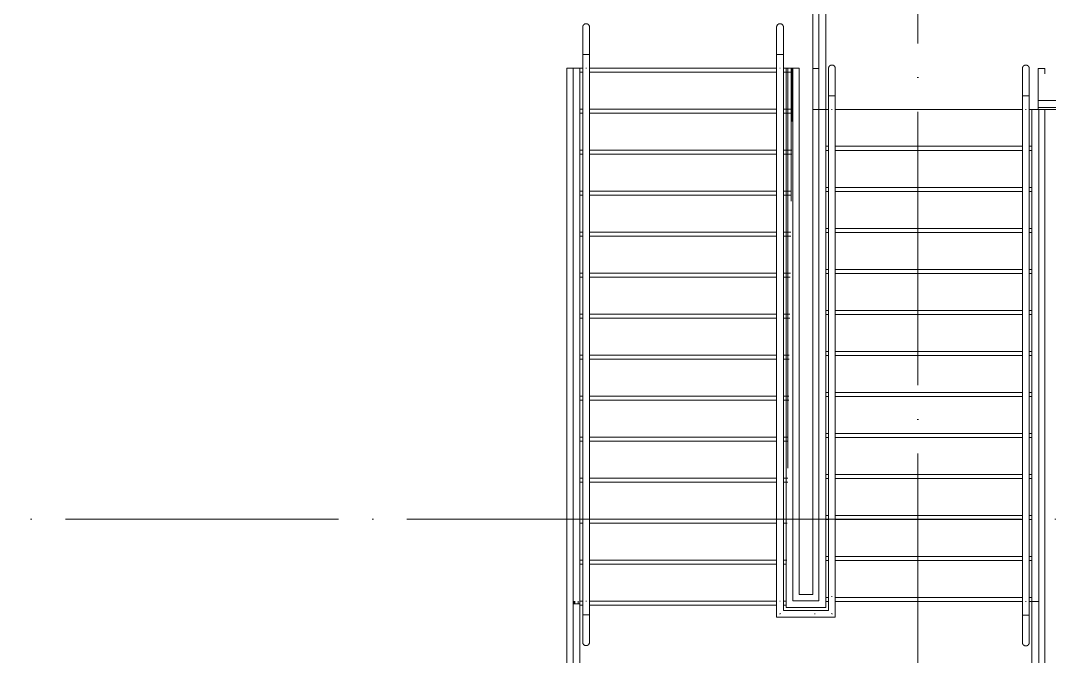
# Model space of a CAD drawing. Header units: millimetres. Extents: x -695119 to 412940, y -249585 to 622758.
# Drawn here: x 286370 to 293903, y 78677 to 83329 of the extents above; entities that cross this region are included whole.
import ezdxf

# ---------------------------------------------------------------- set-up
doc = ezdxf.new("R2010")
doc.units = ezdxf.units.MM
doc.linetypes.add('ADSK_Линия сетки', pattern=[25, 20, -2.5, 0, -2.5])
for name, color, linetype, lineweight in [('Лестницы', 8, 'Continuous', 9), ('Ограждение', 8, 'Continuous', 9), ('Оси', 252, 'Continuous', 9), ('Перекрытие', 252, 'Continuous', 18)]:
    doc.layers.add(name, color=color, linetype=linetype, lineweight=lineweight)

# ---------------------------------------------------------------- blocks, each defined once
blk = doc.blocks.new('план 2 этажа')
at = {"layer": 'Лестницы', "color": 251, "true_color": 0x636466}
for p, q in [((290415.6, 82980.6), (290370.6, 82980.6)), ((290370.6, 82980.6), (290370.6, 78763.3)), ((290485.6, 82980.6), (290465.6, 82980.6)), ((290485.6, 82950.6), (290465.6, 82950.6)), ((291905.6, 82980.6), (290535.6, 82980.6)), ((291905.6, 82950.6), (290535.6, 82950.6)), ((292020.6, 82980.6), (291955.6, 82980.6)), ((292020.6, 82950.6), (291955.6, 82950.6)), ((292070.6, 82980.6), (292020.6, 82980.6)), ((292020.6, 82980.6), (292020.6, 82680.6)), ((292070.6, 82980.6), (292070.6, 79128.6)), ((292215.8, 82978.6), (292170.6, 82978.6)), ((292170.6, 82938.7), (292170.6, 82978.6)), ((293870.6, 82978.6), (293820.6, 82978.6)), ((293820.6, 82742.8), (293820.6, 82978.6)), ((293870.6, 82938.7), (293870.6, 82978.6)), ((290485.6, 82680.6), (290465.6, 82680.6)), ((290485.6, 82650.6), (290465.6, 82650.6)), ((291905.6, 82680.6), (290535.6, 82680.6)), ((291905.6, 82650.6), (290535.6, 82650.6)), ((292020.6, 82680.6), (291955.6, 82680.6)), ((292020.6, 82650.6), (291955.6, 82650.6)), ((292020.6, 82680.6), (292020.6, 82590.6)), ((292170.6, 79128.6), (292170.6, 82678.3)), ((293820.6, 82678.6), (293820.6, 82692.8)), ((293870.6, 79095.9), (293870.6, 82678.3)), ((290485.6, 82380.6), (290465.6, 82380.6)), ((290485.6, 82350.6), (290465.6, 82350.6)), ((291905.6, 82380.6), (290535.6, 82380.6)), ((291905.6, 82350.6), (290535.6, 82350.6)), ((292017.9, 82380.6), (291955.6, 82380.6)), ((292017.6, 82350.6), (291955.6, 82350.6)), ((292265.6, 82408.6), (292285.6, 82408.6)), ((292265.6, 82378.6), (292285.6, 82378.6)), ((292335.6, 82408.6), (293705.6, 82408.6)), ((292335.6, 82378.6), (293705.6, 82378.6)), ((293755.6, 82408.6), (293775.6, 82408.6)), ((293755.6, 82378.6), (293775.6, 82378.6)), ((290485.6, 82080.6), (290465.6, 82080.6)), ((290485.6, 82050.6), (290465.6, 82050.6)), ((291905.6, 82080.6), (290535.6, 82080.6)), ((291905.6, 82050.6), (290535.6, 82050.6)), ((292014.1, 82080.6), (291955.6, 82080.6)), ((292013.7, 82050.6), (291955.6, 82050.6)), ((292265.6, 82108.6), (292285.6, 82108.6)), ((292265.6, 82078.6), (292285.6, 82078.6)), ((292335.6, 82108.6), (293705.6, 82108.6)), ((292335.6, 82078.6), (293705.6, 82078.6)), ((293755.6, 82108.6), (293775.6, 82108.6)), ((293755.6, 82078.6), (293775.6, 82078.6)), ((290485.6, 81780.6), (290465.6, 81780.6)), ((290485.6, 81750.6), (290465.6, 81750.6)), ((291905.6, 81780.6), (290535.6, 81780.6)), ((291905.6, 81750.6), (290535.6, 81750.6)), ((292010.2, 81780.6), (291955.6, 81780.6)), ((292009.9, 81750.6), (291955.6, 81750.6)), ((292265.6, 81808.6), (292285.6, 81808.6)), ((292265.6, 81778.6), (292285.6, 81778.6)), ((292335.6, 81808.6), (293705.6, 81808.6)), ((292335.6, 81778.6), (293705.6, 81778.6)), ((293755.6, 81808.6), (293775.6, 81808.6)), ((293755.6, 81778.6), (293775.6, 81778.6)), ((290485.6, 81480.6), (290465.6, 81480.6)), ((290485.6, 81450.6), (290465.6, 81450.6)), ((291905.6, 81480.6), (290535.6, 81480.6)), ((291905.6, 81450.6), (290535.6, 81450.6)), ((292006.6, 81480.6), (291955.6, 81480.6)), ((292006, 81450.6), (291955.6, 81450.6)), ((292265.6, 81508.6), (292285.6, 81508.6)), ((292265.6, 81478.6), (292285.6, 81478.6)), ((292335.6, 81508.6), (293705.6, 81508.6)), ((292335.6, 81478.6), (293705.6, 81478.6)), ((293755.6, 81508.6), (293775.6, 81508.6)), ((293755.6, 81478.6), (293775.6, 81478.6)), ((290485.6, 81180.6), (290465.6, 81180.6)), ((290485.6, 81150.6), (290465.6, 81150.6)), ((291905.6, 81180.6), (290535.6, 81180.6)), ((291905.6, 81150.6), (290535.6, 81150.6)), ((292002.6, 81180.6), (291955.6, 81180.6)), ((292002.2, 81150.6), (291955.6, 81150.6)), ((292265.6, 81208.6), (292285.6, 81208.6)), ((292265.6, 81178.6), (292285.6, 81178.6)), ((292335.6, 81208.6), (293705.6, 81208.6)), ((292335.6, 81178.6), (293705.6, 81178.6)), ((293755.6, 81208.6), (293775.6, 81208.6)), ((293755.6, 81178.6), (293775.6, 81178.6)), ((290485.6, 80880.6), (290465.6, 80880.6)), ((290485.6, 80850.6), (290465.6, 80850.6)), ((291905.6, 80880.6), (290535.6, 80880.6)), ((291905.6, 80850.6), (290535.6, 80850.6)), ((291998.7, 80880.6), (291955.6, 80880.6)), ((291998.3, 80850.6), (291955.6, 80850.6)), ((292265.6, 80908.6), (292285.6, 80908.6)), ((292265.6, 80878.6), (292285.6, 80878.6)), ((292335.6, 80908.6), (293705.6, 80908.6)), ((292335.6, 80878.6), (293705.6, 80878.6)), ((293755.6, 80908.6), (293775.6, 80908.6)), ((293755.6, 80878.6), (293775.6, 80878.6)), ((290485.6, 80580.6), (290465.6, 80580.6)), ((290485.6, 80550.6), (290465.6, 80550.6)), ((291905.6, 80580.6), (290535.6, 80580.6)), ((291905.6, 80550.6), (290535.6, 80550.6)), ((291994.9, 80580.6), (291955.6, 80580.6)), ((291994.5, 80550.6), (291955.6, 80550.6)), ((292265.6, 80608.6), (292285.6, 80608.6)), ((292265.6, 80578.6), (292285.6, 80578.6)), ((292335.6, 80608.6), (293705.6, 80608.6)), ((292335.6, 80578.6), (293705.6, 80578.6)), ((293755.6, 80608.6), (293775.6, 80608.6)), ((293755.6, 80578.6), (293775.6, 80578.6)), ((290485.6, 80280.6), (290465.6, 80280.6)), ((290485.6, 80250.6), (290465.6, 80250.6)), ((291905.6, 80280.6), (290535.6, 80280.6)), ((291905.6, 80250.6), (290535.6, 80250.6)), ((291991.3, 80280.6), (291955.6, 80280.6)), ((291990.7, 80250.6), (291955.6, 80250.6)), ((292265.6, 80308.6), (292285.6, 80308.6)), ((292265.6, 80278.6), (292285.6, 80278.6)), ((292335.6, 80308.6), (293705.6, 80308.6)), ((292335.6, 80278.6), (293705.6, 80278.6)), ((293755.6, 80308.6), (293775.6, 80308.6)), ((293755.6, 80278.6), (293775.6, 80278.6)), ((290485.6, 79980.6), (290465.6, 79980.6)), ((290485.6, 79950.6), (290465.6, 79950.6)), ((291905.6, 79980.6), (290535.6, 79980.6)), ((291905.6, 79950.6), (290535.6, 79950.6)), ((291987.3, 79980.6), (291955.6, 79980.6)), ((291987, 79950.6), (291955.6, 79950.6)), ((292265.6, 80008.6), (292285.6, 80008.6)), ((292265.6, 79978.6), (292285.6, 79978.6)), ((292335.6, 80008.6), (293705.6, 80008.6)), ((292335.6, 79978.6), (293705.6, 79978.6)), ((293755.6, 80008.6), (293775.6, 80008.6)), ((293755.6, 79978.6), (293775.6, 79978.6)), ((292265.6, 79708.6), (292285.6, 79708.6)), ((292335.6, 79708.6), (293705.6, 79708.6)), ((293755.6, 79708.6), (293775.6, 79708.6)), ((290485.6, 79680.6), (290465.6, 79680.6)), ((290485.6, 79650.6), (290465.6, 79650.6)), ((291905.6, 79680.6), (290535.6, 79680.6)), ((291905.6, 79650.6), (290535.6, 79650.6)), ((291983.3, 79680.6), (291955.6, 79680.6)), ((291982.9, 79650.6), (291955.6, 79650.6)), ((292265.6, 79678.6), (292285.6, 79678.6)), ((292335.6, 79678.6), (293705.6, 79678.6)), ((293755.6, 79678.6), (293775.6, 79678.6)), ((292265.6, 79408.6), (292285.6, 79408.6)), ((292335.6, 79408.6), (293705.6, 79408.6)), ((293755.6, 79408.6), (293775.6, 79408.6)), ((290485.6, 79380.6), (290465.6, 79380.6)), ((290485.6, 79350.6), (290465.6, 79350.6)), ((291905.6, 79380.6), (290535.6, 79380.6)), ((291905.6, 79350.6), (290535.6, 79350.6)), ((291979.5, 79380.6), (291955.6, 79380.6)), ((291979.1, 79350.6), (291955.6, 79350.6)), ((292265.6, 79378.6), (292285.6, 79378.6)), ((292335.6, 79378.6), (293705.6, 79378.6)), ((293755.6, 79378.6), (293775.6, 79378.6)), ((292170.6, 79128.6), (292070.6, 79128.6)), ((292265.6, 79108.6), (292285.6, 79108.6)), ((292335.6, 79108.6), (293705.6, 79108.6)), ((293755.6, 79108.6), (293775.6, 79108.6)), ((290420.6, 79080.6), (290420.6, 79060.6)), ((290485.6, 79080.6), (290465.6, 79080.6)), ((290485.6, 79050.6), (290465.6, 79050.6)), ((291905.6, 79080.6), (290535.6, 79080.6)), ((291905.6, 79050.6), (290535.6, 79050.6)), ((291976.6, 79080.6), (291955.6, 79080.6)), ((291976.1, 79050.6), (291955.6, 79050.6)), ((292265.6, 79078.6), (292285.6, 79078.6)), ((292335.6, 79078.6), (293705.6, 79078.6)), ((293755.6, 79078.6), (293775.6, 79078.6)), ((293870.6, 77488.6), (293870.6, 79095.9)), ((290370.6, 78763.3), (290370.6, 77488.6))]:
    blk.add_line(p, q, dxfattribs=at)
at = {"layer": 'Ограждение', "color": 251, "true_color": 0x636466}
for p, q in [((292215.6, 84381.8), (292215.6, 82678.6)), ((292265.6, 82678.6), (292265.6, 84331.8)), ((290485.6, 83080.6), (290485.6, 82980.1)), ((290535.6, 83080.6), (290485.6, 83080.6)), ((290485.6, 83080.6), (290485.6, 82980.6)), ((290513, 83080.6), (290508.3, 83080.6)), ((290508.3, 83080.6), (290510.6, 83080.6)), ((290510.6, 83080.6), (290513, 83080.6)), ((290535.6, 82980.1), (290535.6, 83080.6)), ((290535.6, 83080.6), (290535.6, 82980.6)), ((291905.6, 83080.6), (291905.6, 82980.1)), ((291955.6, 83080.6), (291905.6, 83080.6)), ((291905.6, 83080.6), (291905.6, 82980.6)), ((291933, 83080.6), (291928.3, 83080.6)), ((291928.3, 83080.6), (291930.6, 83080.6)), ((291930.6, 83080.6), (291933, 83080.6)), ((291955.6, 82980.1), (291955.6, 83080.6)), ((291955.6, 83080.6), (291955.6, 82980.6)), ((290415.6, 82980.6), (290465.6, 82980.6)), ((290415.6, 82980.6), (290415.6, 79080.6)), ((290465.6, 82980.6), (290465.6, 79080.6)), ((290485.6, 82980.6), (290485.6, 79080.6)), ((290485.6, 82974.5), (290485.6, 79074.5)), ((290535.6, 82980.6), (290535.6, 79080.6)), ((290535.6, 79074.5), (290535.6, 82974.5)), ((291905.6, 82980.6), (291905.6, 79080.6)), ((291905.6, 82974.5), (291905.6, 79074.5)), ((291955.6, 82980.6), (291955.6, 79080.6)), ((291955.6, 79074.5), (291955.6, 82974.5)), ((291975.6, 82980.6), (292025.6, 82980.6)), ((291975.6, 79080.6), (291975.6, 82980.6)), ((291988.1, 82980.6), (292013.1, 82980.6)), ((291988.1, 80054.8), (291988.1, 82980.6)), ((292013.1, 82006.5), (292013.1, 82980.6)), ((292025.6, 79083.6), (292025.6, 82980.6)), ((292285.6, 82778.6), (292285.6, 82684.7)), ((292285.6, 82778.6), (292335.6, 82778.6)), ((292285.6, 82678.6), (292285.6, 82778.6)), ((292313, 82778.6), (292308.3, 82778.6)), ((292308.3, 82778.6), (292310.6, 82778.6)), ((292310.6, 82778.6), (292313, 82778.6)), ((292335.6, 82684.7), (292335.6, 82778.6)), ((292335.6, 82678.6), (292335.6, 82778.6)), ((293705.6, 82778.3), (293705.6, 82684.4)), ((293705.6, 82778.3), (293755.6, 82778.3)), ((293705.6, 82678.3), (293705.6, 82778.3)), ((293733, 82778.3), (293728.3, 82778.3)), ((293728.3, 82778.3), (293730.6, 82778.3)), ((293730.6, 82778.3), (293733, 82778.3)), ((293755.6, 82684.4), (293755.6, 82778.3)), ((293755.6, 82678.3), (293755.6, 82778.3)), ((294533.5, 82742.8), (293820.6, 82742.8)), ((292215.6, 82678.6), (292265.6, 82678.6)), ((292215.6, 82678.6), (292215.6, 79083.6)), ((292265.6, 82678.6), (292265.6, 79033.6)), ((292285.6, 82684.7), (292285.6, 79120.1)), ((292285.6, 79114), (292285.6, 82678.6)), ((292335.6, 79120.1), (292335.6, 82684.7)), ((292335.6, 79114), (292335.6, 82678.6)), ((293705.6, 82684.4), (293705.6, 79084.7)), ((293705.6, 79078.6), (293705.6, 82678.3)), ((293755.6, 79084.7), (293755.6, 82684.4)), ((293755.6, 79078.6), (293755.6, 82678.3)), ((293775.6, 82678.3), (293825.6, 82678.3)), ((293775.6, 82678.3), (293775.6, 79078.6)), ((293820.6, 82692.8), (294483.5, 82692.8)), ((293825.6, 82678.3), (293825.6, 79078.6)), ((292285.6, 79114.5), (292285.6, 79013.6)), ((292285.6, 79013.6), (292285.6, 79114)), ((292335.6, 78963.6), (292335.6, 79114.5)), ((292335.6, 78963.6), (292335.6, 79114)), ((290415.6, 79080.6), (290415.6, 79060.6)), ((290415.6, 79060.6), (290465.6, 79060.6)), ((290415.6, 77533.6), (290415.6, 79060.6)), ((290465.6, 79060.6), (290415.6, 79060.6)), ((290428.1, 79080.6), (290428.1, 79060.6)), ((290453.1, 79080.6), (290453.1, 79060.6)), ((290465.6, 79080.6), (290465.6, 79060.6)), ((290465.6, 77583.6), (290465.6, 79060.6)), ((290485.6, 79080.6), (290485.6, 78980.6)), ((290485.6, 79074.5), (290485.6, 78980.6)), ((290535.6, 79080.6), (290535.6, 78980.6)), ((290535.6, 78980.6), (290535.6, 79074.5)), ((291905.6, 79080.6), (291905.6, 78963.6)), ((291905.6, 79074.5), (291905.6, 78963.6)), ((291955.6, 79080.6), (291955.6, 79013.6)), ((291955.6, 79013.6), (291955.6, 79074.5)), ((291975.6, 79033.6), (291975.6, 79080.6)), ((292265.6, 79033.6), (291975.6, 79033.6)), ((292215.6, 79083.6), (292025.6, 79083.6)), ((293705.6, 79079.1), (293705.6, 78978.6)), ((293705.6, 78978.6), (293705.6, 79078.6)), ((293755.6, 78978.6), (293755.6, 79079.1)), ((293755.6, 78978.6), (293755.6, 79078.6)), ((293775.6, 79078.6), (293775.6, 77583.6)), ((293825.6, 79078.6), (293775.6, 79078.6)), ((293825.6, 79078.6), (293825.6, 77533.6)), ((290535.6, 78980.6), (290485.6, 78980.6)), ((290508.3, 78980.6), (290513, 78980.6)), ((290510.6, 78980.6), (290508.3, 78980.6)), ((290513, 78980.6), (290510.6, 78980.6)), ((291905.6, 78963.6), (292185.2, 78963.6)), ((291905.6, 78963.6), (292185.2, 78963.6)), ((292185.2, 79013.6), (291955.6, 79013.6)), ((291955.6, 79013.6), (292185.2, 79013.6)), ((292185.2, 79013.6), (292285.6, 79013.6)), ((292185.2, 78963.6), (292335.6, 78963.6)), ((292285.6, 79013.6), (292210.2, 79013.6)), ((292210.2, 78963.6), (292335.6, 78963.6)), ((293705.6, 78978.6), (293755.6, 78978.6)), ((293728.3, 78978.6), (293733, 78978.6)), ((293730.6, 78978.6), (293728.3, 78978.6)), ((293733, 78978.6), (293730.6, 78978.6))]:
    blk.add_line(p, q, dxfattribs=at)
at = {"layer": 'Ограждение', "color": 251, "true_color": 0x636466, "flags": 128}
for points in [[(290485.6, 83280.6), (290485.7, 83281.6), (290485.7, 83282.6), (290485.8, 83283.6), (290486, 83284.6), (290486.1, 83285.6), (290486.3, 83286.6), (290486.6, 83287.5), (290486.9, 83288.5), (290487.2, 83289.4), (290487.6, 83290.4), (290488, 83291.3), (290488.5, 83292.2), (290488.9, 83293.1), (290489.5, 83293.9), (290490, 83294.8), (290490.6, 83295.6), (290491.2, 83296.4), (290491.8, 83297.1), (290492.5, 83297.9), (290493.2, 83298.6), (290493.9, 83299.3), (290494.7, 83299.9), (290495.5, 83300.5), (290496.3, 83301.1), (290497.1, 83301.7), (290498, 83302.2), (290498.8, 83302.7), (290499.7, 83303.1), (290500.6, 83303.6), (290501.6, 83303.9), (290502.5, 83304.3), (290503.5, 83304.6), (290504.4, 83304.9), (290505.4, 83305.1), (290506.4, 83305.3), (290507.4, 83305.4), (290508.4, 83305.5), (290509.4, 83305.6), (290510.4, 83305.6), (290510.6, 83305.6)], [(290485.6, 83080.6), (290485.6, 83088.6), (290485.6, 83096.6), (290485.6, 83104.6), (290485.6, 83112.5), (290485.6, 83120.4), (290485.6, 83128.2), (290485.6, 83135.9), (290485.6, 83143.6), (290485.6, 83151.1), (290485.6, 83158.5), (290485.6, 83165.8), (290485.6, 83173), (290485.6, 83180), (290485.6, 83186.9), (290485.6, 83193.6), (290485.6, 83200.1), (290485.6, 83206.4), (290485.6, 83212.5), (290485.6, 83218.4), (290485.6, 83224.1), (290485.6, 83229.6), (290485.6, 83234.8), (290485.6, 83239.8), (290485.6, 83244.5), (290485.6, 83248.9), (290485.6, 83253.1), (290485.6, 83257), (290485.6, 83260.7), (290485.6, 83264), (290485.6, 83267), (290485.6, 83269.8), (290485.6, 83272.2), (290485.6, 83274.4), (290485.6, 83276.2), (290485.6, 83277.7), (290485.6, 83278.9), (290485.6, 83279.8), (290485.6, 83280.4), (290485.6, 83280.6), (290485.6, 83280.6)], [(290485.6, 83280.6), (290485.6, 83280.5), (290485.6, 83280), (290485.6, 83279.2), (290485.6, 83278.1), (290485.6, 83276.7), (290485.6, 83274.9), (290485.6, 83272.9), (290485.6, 83270.5), (290485.6, 83267.8), (290485.6, 83264.9), (290485.6, 83261.6), (290485.6, 83258), (290485.6, 83254.2), (290485.6, 83250.1), (290485.6, 83245.7), (290485.6, 83241.1), (290485.6, 83236.2), (290485.6, 83231), (290485.6, 83225.6), (290485.6, 83220), (290485.6, 83214.1), (290485.6, 83208.1), (290485.6, 83201.8), (290485.6, 83195.3), (290485.6, 83188.7), (290485.6, 83181.9), (290485.6, 83174.9), (290485.6, 83167.8), (290485.6, 83160.5), (290485.6, 83153.1), (290485.6, 83145.6), (290485.6, 83138), (290485.6, 83130.3), (290485.6, 83122.5), (290485.6, 83114.6), (290485.6, 83106.7), (290485.6, 83098.8), (290485.6, 83090.8), (290485.6, 83082.8), (290485.6, 83080.6)], [(290510.6, 83305.6), (290511.6, 83305.6), (290512.6, 83305.6), (290513.6, 83305.5), (290514.6, 83305.3), (290515.6, 83305.1), (290516.6, 83304.9), (290517.5, 83304.7), (290518.5, 83304.4), (290519.4, 83304), (290520.4, 83303.7), (290521.3, 83303.3), (290522.2, 83302.8), (290523.1, 83302.3), (290523.9, 83301.8), (290524.7, 83301.3), (290525.6, 83300.7), (290526.4, 83300.1), (290527.1, 83299.4), (290527.9, 83298.8), (290528.6, 83298.1), (290529.2, 83297.3), (290529.9, 83296.6), (290530.5, 83295.8), (290531.1, 83295), (290531.7, 83294.1), (290532.2, 83293.3), (290532.7, 83292.4), (290533.1, 83291.5), (290533.6, 83290.6), (290533.9, 83289.7), (290534.3, 83288.8), (290534.6, 83287.8), (290534.9, 83286.8), (290535.1, 83285.9), (290535.3, 83284.9), (290535.4, 83283.9), (290535.5, 83282.9), (290535.6, 83281.9), (290535.6, 83280.9), (290535.6, 83280.6)], [(290535.6, 83080.6), (290535.6, 83088.6), (290535.6, 83096.6), (290535.6, 83104.6), (290535.6, 83112.5), (290535.6, 83120.4), (290535.6, 83128.2), (290535.6, 83135.9), (290535.6, 83143.6), (290535.6, 83151.1), (290535.6, 83158.5), (290535.6, 83165.8), (290535.6, 83173), (290535.6, 83180), (290535.6, 83186.9), (290535.6, 83193.6), (290535.6, 83200.1), (290535.6, 83206.4), (290535.6, 83212.5), (290535.6, 83218.4), (290535.6, 83224.1), (290535.6, 83229.6), (290535.6, 83234.8), (290535.6, 83239.8), (290535.6, 83244.5), (290535.6, 83248.9), (290535.6, 83253.1), (290535.6, 83257), (290535.6, 83260.7), (290535.6, 83264), (290535.6, 83267), (290535.6, 83269.8), (290535.6, 83272.2), (290535.6, 83274.4), (290535.6, 83276.2), (290535.6, 83277.7), (290535.6, 83278.9), (290535.6, 83279.8), (290535.6, 83280.4), (290535.6, 83280.6), (290535.6, 83280.6)], [(290535.6, 83280.6), (290535.6, 83280.5), (290535.6, 83280), (290535.6, 83279.2), (290535.6, 83278.1), (290535.6, 83276.7), (290535.6, 83274.9), (290535.6, 83272.9), (290535.6, 83270.5), (290535.6, 83267.8), (290535.6, 83264.9), (290535.6, 83261.6), (290535.6, 83258), (290535.6, 83254.2), (290535.6, 83250.1), (290535.6, 83245.7), (290535.6, 83241.1), (290535.6, 83236.2), (290535.6, 83231), (290535.6, 83225.6), (290535.6, 83220), (290535.6, 83214.1), (290535.6, 83208.1), (290535.6, 83201.8), (290535.6, 83195.3), (290535.6, 83188.7), (290535.6, 83181.9), (290535.6, 83174.9), (290535.6, 83167.8), (290535.6, 83160.5), (290535.6, 83153.1), (290535.6, 83145.6), (290535.6, 83138), (290535.6, 83130.3), (290535.6, 83122.5), (290535.6, 83114.6), (290535.6, 83106.7), (290535.6, 83098.8), (290535.6, 83090.8), (290535.6, 83082.8), (290535.6, 83080.6)], [(291905.6, 83280.6), (291905.7, 83281.6), (291905.7, 83282.6), (291905.8, 83283.6), (291906, 83284.6), (291906.1, 83285.6), (291906.3, 83286.6), (291906.6, 83287.5), (291906.9, 83288.5), (291907.2, 83289.4), (291907.6, 83290.4), (291908, 83291.3), (291908.5, 83292.2), (291908.9, 83293.1), (291909.5, 83293.9), (291910, 83294.8), (291910.6, 83295.6), (291911.2, 83296.4), (291911.8, 83297.1), (291912.5, 83297.9), (291913.2, 83298.6), (291913.9, 83299.3), (291914.7, 83299.9), (291915.5, 83300.5), (291916.3, 83301.1), (291917.1, 83301.7), (291918, 83302.2), (291918.8, 83302.7), (291919.7, 83303.1), (291920.6, 83303.6), (291921.6, 83303.9), (291922.5, 83304.3), (291923.5, 83304.6), (291924.4, 83304.9), (291925.4, 83305.1), (291926.4, 83305.3), (291927.4, 83305.4), (291928.4, 83305.5), (291929.4, 83305.6), (291930.4, 83305.6), (291930.6, 83305.6)], [(291905.6, 83080.6), (291905.6, 83088.6), (291905.6, 83096.6), (291905.6, 83104.6), (291905.6, 83112.5), (291905.6, 83120.4), (291905.6, 83128.2), (291905.6, 83135.9), (291905.6, 83143.6), (291905.6, 83151.1), (291905.6, 83158.5), (291905.6, 83165.8), (291905.6, 83173), (291905.6, 83180), (291905.6, 83186.9), (291905.6, 83193.6), (291905.6, 83200.1), (291905.6, 83206.4), (291905.6, 83212.5), (291905.6, 83218.4), (291905.6, 83224.1), (291905.6, 83229.6), (291905.6, 83234.8), (291905.6, 83239.8), (291905.6, 83244.5), (291905.6, 83248.9), (291905.6, 83253.1), (291905.6, 83257), (291905.6, 83260.7), (291905.6, 83264), (291905.6, 83267), (291905.6, 83269.8), (291905.6, 83272.2), (291905.6, 83274.4), (291905.6, 83276.2), (291905.6, 83277.7), (291905.6, 83278.9), (291905.6, 83279.8), (291905.6, 83280.4), (291905.6, 83280.6), (291905.6, 83280.6)], [(291905.6, 83280.6), (291905.6, 83280.5), (291905.6, 83280), (291905.6, 83279.2), (291905.6, 83278.1), (291905.6, 83276.7), (291905.6, 83274.9), (291905.6, 83272.9), (291905.6, 83270.5), (291905.6, 83267.8), (291905.6, 83264.9), (291905.6, 83261.6), (291905.6, 83258), (291905.6, 83254.2), (291905.6, 83250.1), (291905.6, 83245.7), (291905.6, 83241.1), (291905.6, 83236.2), (291905.6, 83231), (291905.6, 83225.6), (291905.6, 83220), (291905.6, 83214.1), (291905.6, 83208.1), (291905.6, 83201.8), (291905.6, 83195.3), (291905.6, 83188.7), (291905.6, 83181.9), (291905.6, 83174.9), (291905.6, 83167.8), (291905.6, 83160.5), (291905.6, 83153.1), (291905.6, 83145.6), (291905.6, 83138), (291905.6, 83130.3), (291905.6, 83122.5), (291905.6, 83114.6), (291905.6, 83106.7), (291905.6, 83098.8), (291905.6, 83090.8), (291905.6, 83082.8), (291905.6, 83080.6)], [(291930.6, 83305.6), (291931.6, 83305.6), (291932.6, 83305.6), (291933.6, 83305.5), (291934.6, 83305.3), (291935.6, 83305.1), (291936.6, 83304.9), (291937.5, 83304.7), (291938.5, 83304.4), (291939.4, 83304), (291940.4, 83303.7), (291941.3, 83303.3), (291942.2, 83302.8), (291943.1, 83302.3), (291943.9, 83301.8), (291944.7, 83301.3), (291945.6, 83300.7), (291946.4, 83300.1), (291947.1, 83299.4), (291947.9, 83298.8), (291948.6, 83298.1), (291949.2, 83297.3), (291949.9, 83296.6), (291950.5, 83295.8), (291951.1, 83295), (291951.7, 83294.1), (291952.2, 83293.3), (291952.7, 83292.4), (291953.1, 83291.5), (291953.6, 83290.6), (291953.9, 83289.7), (291954.3, 83288.8), (291954.6, 83287.8), (291954.9, 83286.8), (291955.1, 83285.9), (291955.3, 83284.9), (291955.4, 83283.9), (291955.5, 83282.9), (291955.6, 83281.9), (291955.6, 83280.9), (291955.6, 83280.6)], [(291955.6, 83080.6), (291955.6, 83088.6), (291955.6, 83096.6), (291955.6, 83104.6), (291955.6, 83112.5), (291955.6, 83120.4), (291955.6, 83128.2), (291955.6, 83135.9), (291955.6, 83143.6), (291955.6, 83151.1), (291955.6, 83158.5), (291955.6, 83165.8), (291955.6, 83173), (291955.6, 83180), (291955.6, 83186.9), (291955.6, 83193.6), (291955.6, 83200.1), (291955.6, 83206.4), (291955.6, 83212.5), (291955.6, 83218.4), (291955.6, 83224.1), (291955.6, 83229.6), (291955.6, 83234.8), (291955.6, 83239.8), (291955.6, 83244.5), (291955.6, 83248.9), (291955.6, 83253.1), (291955.6, 83257), (291955.6, 83260.7), (291955.6, 83264), (291955.6, 83267), (291955.6, 83269.8), (291955.6, 83272.2), (291955.6, 83274.4), (291955.6, 83276.2), (291955.6, 83277.7), (291955.6, 83278.9), (291955.6, 83279.8), (291955.6, 83280.4), (291955.6, 83280.6), (291955.6, 83280.6)], [(291955.6, 83280.6), (291955.6, 83280.5), (291955.6, 83280), (291955.6, 83279.2), (291955.6, 83278.1), (291955.6, 83276.7), (291955.6, 83274.9), (291955.6, 83272.9), (291955.6, 83270.5), (291955.6, 83267.8), (291955.6, 83264.9), (291955.6, 83261.6), (291955.6, 83258), (291955.6, 83254.2), (291955.6, 83250.1), (291955.6, 83245.7), (291955.6, 83241.1), (291955.6, 83236.2), (291955.6, 83231), (291955.6, 83225.6), (291955.6, 83220), (291955.6, 83214.1), (291955.6, 83208.1), (291955.6, 83201.8), (291955.6, 83195.3), (291955.6, 83188.7), (291955.6, 83181.9), (291955.6, 83174.9), (291955.6, 83167.8), (291955.6, 83160.5), (291955.6, 83153.1), (291955.6, 83145.6), (291955.6, 83138), (291955.6, 83130.3), (291955.6, 83122.5), (291955.6, 83114.6), (291955.6, 83106.7), (291955.6, 83098.8), (291955.6, 83090.8), (291955.6, 83082.8), (291955.6, 83080.6)], [(292285.6, 82978.6), (292285.6, 82979.6), (292285.7, 82980.6), (292285.8, 82981.5), (292285.9, 82982.5), (292286.1, 82983.5), (292286.3, 82984.5), (292286.6, 82985.5), (292286.9, 82986.4), (292287.2, 82987.4), (292287.6, 82988.3), (292288, 82989.2), (292288.5, 82990.1), (292288.9, 82991), (292289.4, 82991.8), (292290, 82992.7), (292290.6, 82993.5), (292291.2, 82994.3), (292291.8, 82995), (292292.5, 82995.8), (292293.2, 82996.5), (292293.9, 82997.2), (292294.7, 82997.8), (292295.5, 82998.4), (292296.3, 82999), (292297.1, 82999.6), (292298, 83000.1), (292298.8, 83000.6), (292299.7, 83001.1), (292300.6, 83001.5), (292301.6, 83001.9), (292302.5, 83002.2), (292303.5, 83002.5), (292304.4, 83002.8), (292305.4, 83003), (292306.4, 83003.2), (292307.4, 83003.3), (292308.4, 83003.5), (292309.4, 83003.5), (292310.4, 83003.6), (292310.6, 83003.6)], [(292285.6, 82778.6), (292285.6, 82786.6), (292285.6, 82794.5), (292285.6, 82802.5), (292285.6, 82810.4), (292285.6, 82818.3), (292285.6, 82826.1), (292285.6, 82833.8), (292285.6, 82841.5), (292285.6, 82849), (292285.6, 82856.4), (292285.6, 82863.7), (292285.6, 82870.9), (292285.6, 82877.9), (292285.6, 82884.8), (292285.6, 82891.5), (292285.6, 82898), (292285.6, 82904.3), (292285.6, 82910.4), (292285.6, 82916.3), (292285.6, 82922), (292285.6, 82927.5), (292285.6, 82932.7), (292285.6, 82937.7), (292285.6, 82942.4), (292285.6, 82946.8), (292285.6, 82951), (292285.6, 82954.9), (292285.6, 82958.6), (292285.6, 82961.9), (292285.6, 82965), (292285.6, 82967.7), (292285.6, 82970.2), (292285.6, 82972.3), (292285.6, 82974.1), (292285.6, 82975.6), (292285.6, 82976.8), (292285.6, 82977.7), (292285.6, 82978.3), (292285.6, 82978.5), (292285.6, 82978.6)], [(292285.6, 82978.6), (292285.6, 82978.4), (292285.6, 82977.9), (292285.6, 82977.1), (292285.6, 82976), (292285.6, 82974.6), (292285.6, 82972.8), (292285.6, 82970.8), (292285.6, 82968.4), (292285.6, 82965.7), (292285.6, 82962.8), (292285.6, 82959.5), (292285.6, 82956), (292285.6, 82952.1), (292285.6, 82948), (292285.6, 82943.6), (292285.6, 82939), (292285.6, 82934.1), (292285.6, 82928.9), (292285.6, 82923.5), (292285.6, 82917.9), (292285.6, 82912), (292285.6, 82906), (292285.6, 82899.7), (292285.6, 82893.3), (292285.6, 82886.6), (292285.6, 82879.8), (292285.6, 82872.8), (292285.6, 82865.7), (292285.6, 82858.4), (292285.6, 82851), (292285.6, 82843.5), (292285.6, 82835.9), (292285.6, 82828.2), (292285.6, 82820.4), (292285.6, 82812.5), (292285.6, 82804.6), (292285.6, 82796.7), (292285.6, 82788.7), (292285.6, 82780.7), (292285.6, 82778.6)], [(292310.6, 83003.6), (292311.6, 83003.5), (292312.6, 83003.5), (292313.6, 83003.4), (292314.6, 83003.2), (292315.6, 83003.1), (292316.6, 83002.8), (292317.5, 83002.6), (292318.5, 83002.3), (292319.4, 83002), (292320.4, 83001.6), (292321.3, 83001.2), (292322.2, 83000.7), (292323.1, 83000.2), (292323.9, 82999.7), (292324.7, 82999.2), (292325.6, 82998.6), (292326.3, 82998), (292327.1, 82997.3), (292327.9, 82996.7), (292328.6, 82996), (292329.2, 82995.2), (292329.9, 82994.5), (292330.5, 82993.7), (292331.1, 82992.9), (292331.7, 82992.1), (292332.2, 82991.2), (292332.7, 82990.3), (292333.1, 82989.4), (292333.5, 82988.5), (292333.9, 82987.6), (292334.3, 82986.7), (292334.6, 82985.7), (292334.8, 82984.8), (292335.1, 82983.8), (292335.3, 82982.8), (292335.4, 82981.8), (292335.5, 82980.8), (292335.6, 82979.8), (292335.6, 82978.8), (292335.6, 82978.6)], [(292335.6, 82778.6), (292335.6, 82786.6), (292335.6, 82794.5), (292335.6, 82802.5), (292335.6, 82810.4), (292335.6, 82818.3), (292335.6, 82826.1), (292335.6, 82833.8), (292335.6, 82841.5), (292335.6, 82849), (292335.6, 82856.4), (292335.6, 82863.7), (292335.6, 82870.9), (292335.6, 82877.9), (292335.6, 82884.8), (292335.6, 82891.5), (292335.6, 82898), (292335.6, 82904.3), (292335.6, 82910.4), (292335.6, 82916.3), (292335.6, 82922), (292335.6, 82927.5), (292335.6, 82932.7), (292335.6, 82937.7), (292335.6, 82942.4), (292335.6, 82946.8), (292335.6, 82951), (292335.6, 82954.9), (292335.6, 82958.6), (292335.6, 82961.9), (292335.6, 82965), (292335.6, 82967.7), (292335.6, 82970.2), (292335.6, 82972.3), (292335.6, 82974.1), (292335.6, 82975.6), (292335.6, 82976.8), (292335.6, 82977.7), (292335.6, 82978.3), (292335.6, 82978.5), (292335.6, 82978.6)], [(292335.6, 82978.6), (292335.6, 82978.4), (292335.6, 82977.9), (292335.6, 82977.1), (292335.6, 82976), (292335.6, 82974.6), (292335.6, 82972.8), (292335.6, 82970.8), (292335.6, 82968.4), (292335.6, 82965.7), (292335.6, 82962.8), (292335.6, 82959.5), (292335.6, 82956), (292335.6, 82952.1), (292335.6, 82948), (292335.6, 82943.6), (292335.6, 82939), (292335.6, 82934.1), (292335.6, 82928.9), (292335.6, 82923.5), (292335.6, 82917.9), (292335.6, 82912), (292335.6, 82906), (292335.6, 82899.7), (292335.6, 82893.3), (292335.6, 82886.6), (292335.6, 82879.8), (292335.6, 82872.8), (292335.6, 82865.7), (292335.6, 82858.4), (292335.6, 82851), (292335.6, 82843.5), (292335.6, 82835.9), (292335.6, 82828.2), (292335.6, 82820.4), (292335.6, 82812.5), (292335.6, 82804.6), (292335.6, 82796.7), (292335.6, 82788.7), (292335.6, 82780.7), (292335.6, 82778.6)], [(293705.6, 82978.3), (293705.6, 82979.3), (293705.7, 82980.3), (293705.8, 82981.3), (293705.9, 82982.3), (293706.1, 82983.3), (293706.3, 82984.2), (293706.6, 82985.2), (293706.9, 82986.1), (293707.2, 82987.1), (293707.6, 82988), (293708, 82988.9), (293708.5, 82989.8), (293708.9, 82990.7), (293709.4, 82991.6), (293710, 82992.4), (293710.6, 82993.2), (293711.2, 82994), (293711.8, 82994.8), (293712.5, 82995.5), (293713.2, 82996.2), (293713.9, 82996.9), (293714.7, 82997.6), (293715.5, 82998.2), (293716.3, 82998.8), (293717.1, 82999.3), (293718, 82999.8), (293718.8, 83000.3), (293719.7, 83000.8), (293720.6, 83001.2), (293721.6, 83001.6), (293722.5, 83001.9), (293723.5, 83002.2), (293724.4, 83002.5), (293725.4, 83002.7), (293726.4, 83002.9), (293727.4, 83003.1), (293728.4, 83003.2), (293729.4, 83003.3), (293730.4, 83003.3), (293730.6, 83003.3)], [(293705.6, 82778.3), (293705.6, 82786.3), (293705.6, 82794.3), (293705.6, 82802.2), (293705.6, 82810.1), (293705.6, 82818), (293705.6, 82825.8), (293705.6, 82833.6), (293705.6, 82841.2), (293705.6, 82848.7), (293705.6, 82856.2), (293705.6, 82863.5), (293705.6, 82870.6), (293705.6, 82877.7), (293705.6, 82884.5), (293705.6, 82891.2), (293705.6, 82897.7), (293705.6, 82904), (293705.6, 82910.2), (293705.6, 82916.1), (293705.6, 82921.8), (293705.6, 82927.2), (293705.6, 82932.4), (293705.6, 82937.4), (293705.6, 82942.1), (293705.6, 82946.6), (293705.6, 82950.8), (293705.6, 82954.7), (293705.6, 82958.3), (293705.6, 82961.6), (293705.6, 82964.7), (293705.6, 82967.4), (293705.6, 82969.9), (293705.6, 82972), (293705.6, 82973.9), (293705.6, 82975.4), (293705.6, 82976.6), (293705.6, 82977.5), (293705.6, 82978), (293705.6, 82978.3), (293705.6, 82978.3)], [(293705.6, 82978.3), (293705.6, 82978.1), (293705.6, 82977.6), (293705.6, 82976.8), (293705.6, 82975.7), (293705.6, 82974.3), (293705.6, 82972.6), (293705.6, 82970.5), (293705.6, 82968.1), (293705.6, 82965.5), (293705.6, 82962.5), (293705.6, 82959.2), (293705.6, 82955.7), (293705.6, 82951.8), (293705.6, 82947.7), (293705.6, 82943.4), (293705.6, 82938.7), (293705.6, 82933.8), (293705.6, 82928.6), (293705.6, 82923.3), (293705.6, 82917.6), (293705.6, 82911.8), (293705.6, 82905.7), (293705.6, 82899.4), (293705.6, 82893), (293705.6, 82886.3), (293705.6, 82879.5), (293705.6, 82872.5), (293705.6, 82865.4), (293705.6, 82858.2), (293705.6, 82850.8), (293705.6, 82843.2), (293705.6, 82835.6), (293705.6, 82827.9), (293705.6, 82820.1), (293705.6, 82812.3), (293705.6, 82804.4), (293705.6, 82796.4), (293705.6, 82788.4), (293705.6, 82780.4), (293705.6, 82778.3)], [(293730.6, 83003.3), (293731.6, 83003.3), (293732.6, 83003.2), (293733.6, 83003.1), (293734.6, 83003), (293735.6, 83002.8), (293736.6, 83002.6), (293737.5, 83002.3), (293738.5, 83002), (293739.4, 83001.7), (293740.4, 83001.3), (293741.3, 83000.9), (293742.2, 83000.5), (293743.1, 83000), (293743.9, 82999.5), (293744.7, 82998.9), (293745.6, 82998.3), (293746.3, 82997.7), (293747.1, 82997.1), (293747.9, 82996.4), (293748.6, 82995.7), (293749.2, 82995), (293749.9, 82994.2), (293750.5, 82993.4), (293751.1, 82992.6), (293751.7, 82991.8), (293752.2, 82990.9), (293752.7, 82990.1), (293753.1, 82989.2), (293753.5, 82988.3), (293753.9, 82987.3), (293754.3, 82986.4), (293754.6, 82985.5), (293754.8, 82984.5), (293755.1, 82983.5), (293755.3, 82982.5), (293755.4, 82981.5), (293755.5, 82980.6), (293755.6, 82979.6), (293755.6, 82978.6), (293755.6, 82978.3)], [(293755.6, 82778.3), (293755.6, 82786.3), (293755.6, 82794.3), (293755.6, 82802.2), (293755.6, 82810.1), (293755.6, 82818), (293755.6, 82825.8), (293755.6, 82833.6), (293755.6, 82841.2), (293755.6, 82848.7), (293755.6, 82856.2), (293755.6, 82863.5), (293755.6, 82870.6), (293755.6, 82877.7), (293755.6, 82884.5), (293755.6, 82891.2), (293755.6, 82897.7), (293755.6, 82904), (293755.6, 82910.2), (293755.6, 82916.1), (293755.6, 82921.8), (293755.6, 82927.2), (293755.6, 82932.4), (293755.6, 82937.4), (293755.6, 82942.1), (293755.6, 82946.6), (293755.6, 82950.8), (293755.6, 82954.7), (293755.6, 82958.3), (293755.6, 82961.6), (293755.6, 82964.7), (293755.6, 82967.4), (293755.6, 82969.9), (293755.6, 82972), (293755.6, 82973.9), (293755.6, 82975.4), (293755.6, 82976.6), (293755.6, 82977.5), (293755.6, 82978), (293755.6, 82978.3), (293755.6, 82978.3)], [(293755.6, 82978.3), (293755.6, 82978.1), (293755.6, 82977.6), (293755.6, 82976.8), (293755.6, 82975.7), (293755.6, 82974.3), (293755.6, 82972.6), (293755.6, 82970.5), (293755.6, 82968.1), (293755.6, 82965.5), (293755.6, 82962.5), (293755.6, 82959.2), (293755.6, 82955.7), (293755.6, 82951.8), (293755.6, 82947.7), (293755.6, 82943.4), (293755.6, 82938.7), (293755.6, 82933.8), (293755.6, 82928.6), (293755.6, 82923.3), (293755.6, 82917.6), (293755.6, 82911.8), (293755.6, 82905.7), (293755.6, 82899.4), (293755.6, 82893), (293755.6, 82886.3), (293755.6, 82879.5), (293755.6, 82872.5), (293755.6, 82865.4), (293755.6, 82858.2), (293755.6, 82850.8), (293755.6, 82843.2), (293755.6, 82835.6), (293755.6, 82827.9), (293755.6, 82820.1), (293755.6, 82812.3), (293755.6, 82804.4), (293755.6, 82796.4), (293755.6, 82788.4), (293755.6, 82780.4), (293755.6, 82778.3)], [(293820.6, 82692.8), (293820.6, 82693.6), (293820.6, 82696.1), (293820.6, 82700.1), (293820.6, 82705.3), (293820.6, 82711.3), (293820.6, 82717.8), (293820.6, 82724.2), (293820.6, 82730.3), (293820.6, 82735.4), (293820.6, 82739.4), (293820.6, 82741.9), (293820.6, 82742.8)], [(290485.6, 78980.6), (290485.6, 78972.6), (290485.6, 78964.7), (290485.6, 78956.7), (290485.6, 78948.8), (290485.6, 78940.9), (290485.6, 78933.1), (290485.6, 78925.4), (290485.6, 78917.7), (290485.6, 78910.2), (290485.6, 78902.8), (290485.6, 78895.5), (290485.6, 78888.3), (290485.6, 78881.3), (290485.6, 78874.4), (290485.6, 78867.7), (290485.6, 78861.2), (290485.6, 78854.9), (290485.6, 78848.8), (290485.6, 78842.9), (290485.6, 78837.2), (290485.6, 78831.7), (290485.6, 78826.5), (290485.6, 78821.5), (290485.6, 78816.8), (290485.6, 78812.3), (290485.6, 78808.2), (290485.6, 78804.2), (290485.6, 78800.6), (290485.6, 78797.3), (290485.6, 78794.2), (290485.6, 78791.5), (290485.6, 78789), (290485.6, 78786.9), (290485.6, 78785.1), (290485.6, 78783.6), (290485.6, 78782.3), (290485.6, 78781.5), (290485.6, 78780.9), (290485.6, 78780.7), (290485.6, 78780.6)], [(290485.6, 78780.6), (290485.6, 78780.8), (290485.6, 78781.3), (290485.6, 78782.1), (290485.6, 78783.2), (290485.6, 78784.6), (290485.6, 78786.4), (290485.6, 78788.4), (290485.6, 78790.8), (290485.6, 78793.5), (290485.6, 78796.4), (290485.6, 78799.7), (290485.6, 78803.2), (290485.6, 78807.1), (290485.6, 78811.2), (290485.6, 78815.6), (290485.6, 78820.2), (290485.6, 78825.1), (290485.6, 78830.3), (290485.6, 78835.7), (290485.6, 78841.3), (290485.6, 78847.1), (290485.6, 78853.2), (290485.6, 78859.5), (290485.6, 78865.9), (290485.6, 78872.6), (290485.6, 78879.4), (290485.6, 78886.4), (290485.6, 78893.5), (290485.6, 78900.8), (290485.6, 78908.2), (290485.6, 78915.7), (290485.6, 78923.3), (290485.6, 78931), (290485.6, 78938.8), (290485.6, 78946.6), (290485.6, 78954.6), (290485.6, 78962.5), (290485.6, 78970.5), (290485.6, 78978.5), (290485.6, 78980.6)], [(290535.6, 78980.6), (290535.6, 78972.6), (290535.6, 78964.7), (290535.6, 78956.7), (290535.6, 78948.8), (290535.6, 78940.9), (290535.6, 78933.1), (290535.6, 78925.4), (290535.6, 78917.7), (290535.6, 78910.2), (290535.6, 78902.8), (290535.6, 78895.5), (290535.6, 78888.3), (290535.6, 78881.3), (290535.6, 78874.4), (290535.6, 78867.7), (290535.6, 78861.2), (290535.6, 78854.9), (290535.6, 78848.8), (290535.6, 78842.9), (290535.6, 78837.2), (290535.6, 78831.7), (290535.6, 78826.5), (290535.6, 78821.5), (290535.6, 78816.8), (290535.6, 78812.3), (290535.6, 78808.2), (290535.6, 78804.2), (290535.6, 78800.6), (290535.6, 78797.3), (290535.6, 78794.2), (290535.6, 78791.5), (290535.6, 78789), (290535.6, 78786.9), (290535.6, 78785.1), (290535.6, 78783.6), (290535.6, 78782.3), (290535.6, 78781.5), (290535.6, 78780.9), (290535.6, 78780.7), (290535.6, 78780.6)], [(290535.6, 78780.6), (290535.6, 78780.8), (290535.6, 78781.3), (290535.6, 78782.1), (290535.6, 78783.2), (290535.6, 78784.6), (290535.6, 78786.4), (290535.6, 78788.4), (290535.6, 78790.8), (290535.6, 78793.5), (290535.6, 78796.4), (290535.6, 78799.7), (290535.6, 78803.2), (290535.6, 78807.1), (290535.6, 78811.2), (290535.6, 78815.6), (290535.6, 78820.2), (290535.6, 78825.1), (290535.6, 78830.3), (290535.6, 78835.7), (290535.6, 78841.3), (290535.6, 78847.1), (290535.6, 78853.2), (290535.6, 78859.5), (290535.6, 78865.9), (290535.6, 78872.6), (290535.6, 78879.4), (290535.6, 78886.4), (290535.6, 78893.5), (290535.6, 78900.8), (290535.6, 78908.2), (290535.6, 78915.7), (290535.6, 78923.3), (290535.6, 78931), (290535.6, 78938.8), (290535.6, 78946.6), (290535.6, 78954.6), (290535.6, 78962.5), (290535.6, 78970.5), (290535.6, 78978.5), (290535.6, 78980.6)], [(293705.6, 78978.6), (293705.6, 78970.6), (293705.6, 78962.6), (293705.6, 78954.6), (293705.6, 78946.7), (293705.6, 78938.8), (293705.6, 78931), (293705.6, 78923.3), (293705.6, 78915.6), (293705.6, 78908.1), (293705.6, 78900.7), (293705.6, 78893.4), (293705.6, 78886.2), (293705.6, 78879.2), (293705.6, 78872.3), (293705.6, 78865.6), (293705.6, 78859.1), (293705.6, 78852.8), (293705.6, 78846.7), (293705.6, 78840.8), (293705.6, 78835.1), (293705.6, 78829.6), (293705.6, 78824.4), (293705.6, 78819.4), (293705.6, 78814.7), (293705.6, 78810.3), (293705.6, 78806.1), (293705.6, 78802.2), (293705.6, 78798.5), (293705.6, 78795.2), (293705.6, 78792.1), (293705.6, 78789.4), (293705.6, 78787), (293705.6, 78784.8), (293705.6, 78783), (293705.6, 78781.5), (293705.6, 78780.3), (293705.6, 78779.4), (293705.6, 78778.8), (293705.6, 78778.6), (293705.6, 78778.6)], [(293705.6, 78778.6), (293705.6, 78778.7), (293705.6, 78779.2), (293705.6, 78780), (293705.6, 78781.1), (293705.6, 78782.5), (293705.6, 78784.3), (293705.6, 78786.3), (293705.6, 78788.7), (293705.6, 78791.4), (293705.6, 78794.3), (293705.6, 78797.6), (293705.6, 78801.2), (293705.6, 78805), (293705.6, 78809.1), (293705.6, 78813.5), (293705.6, 78818.1), (293705.6, 78823), (293705.6, 78828.2), (293705.6, 78833.6), (293705.6, 78839.2), (293705.6, 78845.1), (293705.6, 78851.1), (293705.6, 78857.4), (293705.6, 78863.8), (293705.6, 78870.5), (293705.6, 78877.3), (293705.6, 78884.3), (293705.6, 78891.4), (293705.6, 78898.7), (293705.6, 78906.1), (293705.6, 78913.6), (293705.6, 78921.2), (293705.6, 78928.9), (293705.6, 78936.7), (293705.6, 78944.6), (293705.6, 78952.5), (293705.6, 78960.4), (293705.6, 78968.4), (293705.6, 78976.4), (293705.6, 78978.6)], [(293755.6, 78978.6), (293755.6, 78970.6), (293755.6, 78962.6), (293755.6, 78954.6), (293755.6, 78946.7), (293755.6, 78938.8), (293755.6, 78931), (293755.6, 78923.3), (293755.6, 78915.6), (293755.6, 78908.1), (293755.6, 78900.7), (293755.6, 78893.4), (293755.6, 78886.2), (293755.6, 78879.2), (293755.6, 78872.3), (293755.6, 78865.6), (293755.6, 78859.1), (293755.6, 78852.8), (293755.6, 78846.7), (293755.6, 78840.8), (293755.6, 78835.1), (293755.6, 78829.6), (293755.6, 78824.4), (293755.6, 78819.4), (293755.6, 78814.7), (293755.6, 78810.3), (293755.6, 78806.1), (293755.6, 78802.2), (293755.6, 78798.5), (293755.6, 78795.2), (293755.6, 78792.1), (293755.6, 78789.4), (293755.6, 78787), (293755.6, 78784.8), (293755.6, 78783), (293755.6, 78781.5), (293755.6, 78780.3), (293755.6, 78779.4), (293755.6, 78778.8), (293755.6, 78778.6), (293755.6, 78778.6)], [(293755.6, 78778.6), (293755.6, 78778.7), (293755.6, 78779.2), (293755.6, 78780), (293755.6, 78781.1), (293755.6, 78782.5), (293755.6, 78784.3), (293755.6, 78786.3), (293755.6, 78788.7), (293755.6, 78791.4), (293755.6, 78794.3), (293755.6, 78797.6), (293755.6, 78801.2), (293755.6, 78805), (293755.6, 78809.1), (293755.6, 78813.5), (293755.6, 78818.1), (293755.6, 78823), (293755.6, 78828.2), (293755.6, 78833.6), (293755.6, 78839.2), (293755.6, 78845.1), (293755.6, 78851.1), (293755.6, 78857.4), (293755.6, 78863.8), (293755.6, 78870.5), (293755.6, 78877.3), (293755.6, 78884.3), (293755.6, 78891.4), (293755.6, 78898.7), (293755.6, 78906.1), (293755.6, 78913.6), (293755.6, 78921.2), (293755.6, 78928.9), (293755.6, 78936.7), (293755.6, 78944.6), (293755.6, 78952.5), (293755.6, 78960.4), (293755.6, 78968.4), (293755.6, 78976.4), (293755.6, 78978.6)], [(290510.6, 78755.6), (290509.6, 78755.7), (290508.6, 78755.7), (290507.6, 78755.8), (290506.7, 78756), (290505.7, 78756.1), (290504.7, 78756.4), (290503.7, 78756.6), (290502.8, 78756.9), (290501.8, 78757.2), (290500.9, 78757.6), (290500, 78758), (290499.1, 78758.5), (290498.2, 78758.9), (290497.4, 78759.5), (290496.5, 78760), (290495.7, 78760.6), (290494.9, 78761.2), (290494.1, 78761.8), (290493.4, 78762.5), (290492.7, 78763.2), (290492, 78764), (290491.4, 78764.7), (290490.7, 78765.5), (290490.2, 78766.3), (290489.6, 78767.1), (290489.1, 78768), (290488.6, 78768.9), (290488.1, 78769.7), (290487.7, 78770.7), (290487.3, 78771.6), (290487, 78772.5), (290486.7, 78773.5), (290486.4, 78774.4), (290486.2, 78775.4), (290486, 78776.4), (290485.8, 78777.4), (290485.7, 78778.4), (290485.7, 78779.4), (290485.6, 78780.4), (290485.6, 78780.6)], [(290535.6, 78780.6), (290535.6, 78779.6), (290535.6, 78778.6), (290535.5, 78777.6), (290535.3, 78776.7), (290535.1, 78775.7), (290534.9, 78774.7), (290534.7, 78773.7), (290534.4, 78772.8), (290534, 78771.8), (290533.7, 78770.9), (290533.3, 78770), (290532.8, 78769.1), (290532.3, 78768.2), (290531.8, 78767.4), (290531.3, 78766.5), (290530.7, 78765.7), (290530.1, 78764.9), (290529.4, 78764.2), (290528.8, 78763.4), (290528.1, 78762.7), (290527.3, 78762), (290526.6, 78761.4), (290525.8, 78760.8), (290525, 78760.2), (290524.1, 78759.6), (290523.3, 78759.1), (290522.4, 78758.6), (290521.5, 78758.1), (290520.6, 78757.7), (290519.7, 78757.3), (290518.8, 78757), (290517.8, 78756.7), (290516.8, 78756.4), (290515.9, 78756.2), (290514.9, 78756), (290513.9, 78755.9), (290512.9, 78755.7), (290511.9, 78755.7), (290510.9, 78755.6), (290510.6, 78755.6)], [(293730.6, 78753.6), (293729.6, 78753.6), (293728.6, 78753.6), (293727.6, 78753.7), (293726.6, 78753.9), (293725.7, 78754.1), (293724.7, 78754.3), (293723.7, 78754.5), (293722.8, 78754.8), (293721.8, 78755.2), (293720.9, 78755.5), (293720, 78755.9), (293719.1, 78756.4), (293718.2, 78756.9), (293717.3, 78757.4), (293716.5, 78757.9), (293715.7, 78758.5), (293714.9, 78759.1), (293714.1, 78759.8), (293713.4, 78760.4), (293712.7, 78761.1), (293712, 78761.9), (293711.4, 78762.6), (293710.7, 78763.4), (293710.1, 78764.2), (293709.6, 78765), (293709.1, 78765.9), (293708.6, 78766.8), (293708.1, 78767.7), (293707.7, 78768.6), (293707.3, 78769.5), (293707, 78770.4), (293706.7, 78771.4), (293706.4, 78772.3), (293706.2, 78773.3), (293706, 78774.3), (293705.8, 78775.3), (293705.7, 78776.3), (293705.7, 78777.3), (293705.6, 78778.3), (293705.6, 78778.6)], [(293755.6, 78778.6), (293755.6, 78777.6), (293755.5, 78776.6), (293755.4, 78775.6), (293755.3, 78774.6), (293755.1, 78773.6), (293754.9, 78772.6), (293754.7, 78771.6), (293754.4, 78770.7), (293754, 78769.7), (293753.7, 78768.8), (293753.2, 78767.9), (293752.8, 78767), (293752.3, 78766.1), (293751.8, 78765.3), (293751.3, 78764.4), (293750.7, 78763.6), (293750.1, 78762.8), (293749.4, 78762.1), (293748.7, 78761.3), (293748, 78760.6), (293747.3, 78759.9), (293746.6, 78759.3), (293745.8, 78758.7), (293745, 78758.1), (293744.1, 78757.5), (293743.3, 78757), (293742.4, 78756.5), (293741.5, 78756.1), (293740.6, 78755.6), (293739.7, 78755.3), (293738.7, 78754.9), (293737.8, 78754.6), (293736.8, 78754.3), (293735.9, 78754.1), (293734.9, 78753.9), (293733.9, 78753.8), (293732.9, 78753.7), (293731.9, 78753.6), (293730.9, 78753.6), (293730.6, 78753.6)]]:
    blk.add_lwpolyline(points, dxfattribs=at)
at = {"layer": 'Ограждение', "color": 251, "true_color": 0x636466}
for points in [[(290512.7, 82980.6), (290512, 82980.6), (290510.6, 82980.6), (290509.3, 82980.6), (290508.6, 82980.6)], [(291928.6, 82980.6), (291929.3, 82980.6), (291930.6, 82980.6), (291932, 82980.6), (291932.7, 82980.6)], [(292312.7, 82678.6), (292312, 82678.6), (292310.6, 82678.5), (292309.2, 82678.6), (292308.6, 82678.6)], [(293732.7, 82678.3), (293732, 82678.3), (293730.6, 82678.3), (293729.2, 82678.3), (293728.6, 82678.3)], [(292308.6, 79114), (292309.2, 79114), (292310.6, 79113.9), (292312, 79114), (292312.7, 79114)], [(290508.6, 79080.6), (290509.3, 79080.6), (290510.6, 79080.6), (290512, 79080.6), (290512.7, 79080.6)], [(291932.7, 79080.6), (291932, 79080.6), (291930.6, 79080.6), (291929.3, 79080.6), (291928.6, 79080.6)], [(293732.7, 79078.6), (293732, 79078.6), (293730.6, 79078.5), (293729.2, 79078.6), (293728.6, 79078.6)], [(292185.3, 78986.2), (292185.3, 78987), (292185.2, 78988.6), (292185.3, 78990.1), (292185.3, 78990.9)]]:
    blk.add_open_spline(points, degree=3, dxfattribs=at)
for points in [[(291928.3, 78986.2), (291928.5, 78986.5), (291929.3, 78987.2), (291930.6, 78988.6), (291932, 78989.9), (291932.7, 78990.7), (291933, 78990.9)], [(292313, 78986.2), (292312.7, 78986.4), (292311.9, 78987.2), (292310.6, 78988.6), (292309.3, 78989.9), (292308.5, 78990.7), (292308.3, 78990.9)]]:
    blk.add_open_spline(points, degree=3, knots=[0.4701827, 0.4701827, 0.4701827, 0.4701827, 0.47916667, 0.5, 0.52083333, 0.5298173, 0.5298173, 0.5298173, 0.5298173], dxfattribs=at)
at = {"layer": 'Оси', "color": 251, "linetype": 'ADSK_Линия сетки', "ltscale": 100, "true_color": 0x636466}
for p, q in [((292940.8, 112662.3), (292940.8, 46685.5)), ((301198.3, 79681.6), (255080.8, 79681.6))]:
    blk.add_line(p, q, dxfattribs=at)
at = {"layer": 'Перекрытие', "color": 251, "ltscale": 100, "true_color": 0x636466}
for p, q in [((292170.6, 84426.3), (292170.6, 82978.6)), ((292170.6, 82938.7), (292170.6, 82678.3)), ((292170.6, 82678.3), (292215.6, 82678.3)), ((292265.6, 82678.3), (292285.6, 82678.3)), ((292335.6, 82678.3), (293705.6, 82678.3)), ((293755.6, 82678.3), (293775.6, 82678.3)), ((293825.6, 82678.3), (294188, 82678.3))]:
    blk.add_line(p, q, dxfattribs=at)

msp = doc.modelspace()

# ---------------------------------------------------------------- block references
msp.add_blockref('план 2 этажа', (0, 0))

doc.saveas('drawing.dxf')
